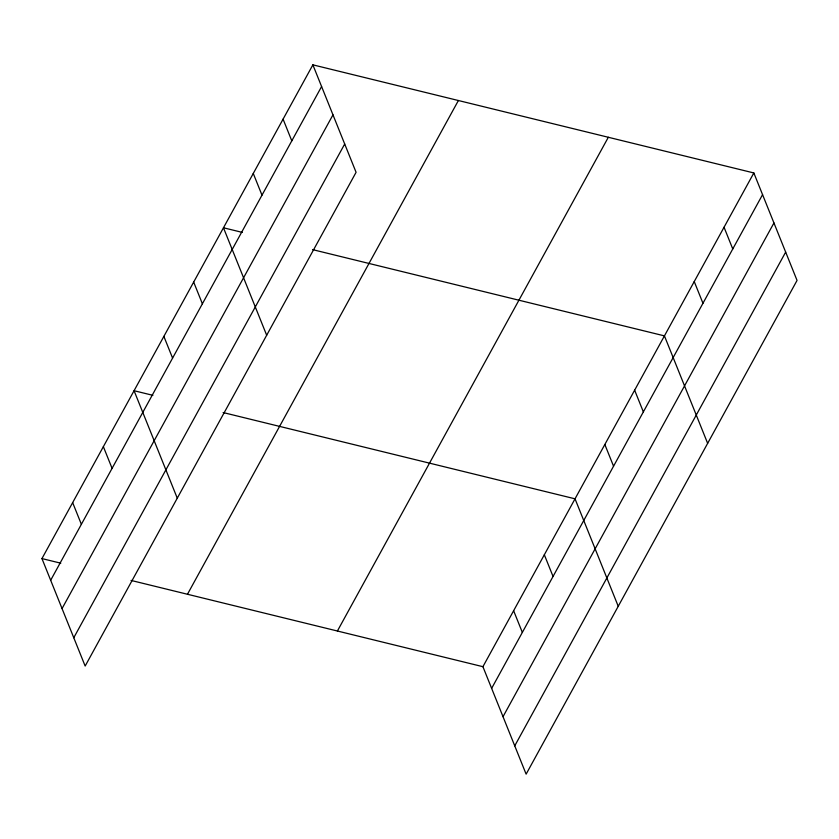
<?xml version="1.0" encoding="UTF-8"?>
<svg xmlns="http://www.w3.org/2000/svg" width="839" height="839" viewBox="0 0 839 839"><rect width="100%" height="100%" fill="white"/><g stroke="black" fill="none" stroke-linecap="round" stroke-linejoin="round"><path stroke-width="1.26" d="M312.874 64.844L356.082 172.31L85.159 666.051L41.95 558.585L312.874 64.844L753.841 172.949L797.05 280.415L526.126 774.156L482.918 666.69L753.841 172.949M50.665 580.273L321.599 86.532M62.044 608.579L332.978 114.838M73.769 637.745L344.703 144.004M187.475 594.253L458.398 100.512M337.404 631.012L608.327 137.271M491.633 688.379L762.567 194.638M503.022 716.684L773.946 222.943M514.747 745.85L785.671 252.109M242.293 232.393L223.468 227.778L266.676 335.243M312.538 249.613L664.436 335.883L707.644 443.349M152.887 395.326L134.062 390.712L177.27 498.177M223.132 412.547L575.03 498.817L618.238 606.282M41.95 558.585L60.765 563.189M131.02 580.42L482.918 666.69M724.047 227.254L732.762 248.952M694.241 281.568L702.956 303.257M634.641 390.187L643.356 411.886M604.835 444.502L613.55 466.19M544.333 554.768L553.048 576.456M513.625 610.729L522.34 632.417M283.079 119.148L291.794 140.847M253.273 173.463L261.988 195.151M193.673 282.082L202.388 303.781M163.867 336.397L172.582 358.085M103.365 446.663L112.08 468.351M72.657 502.624L81.373 524.312"/></g></svg>
